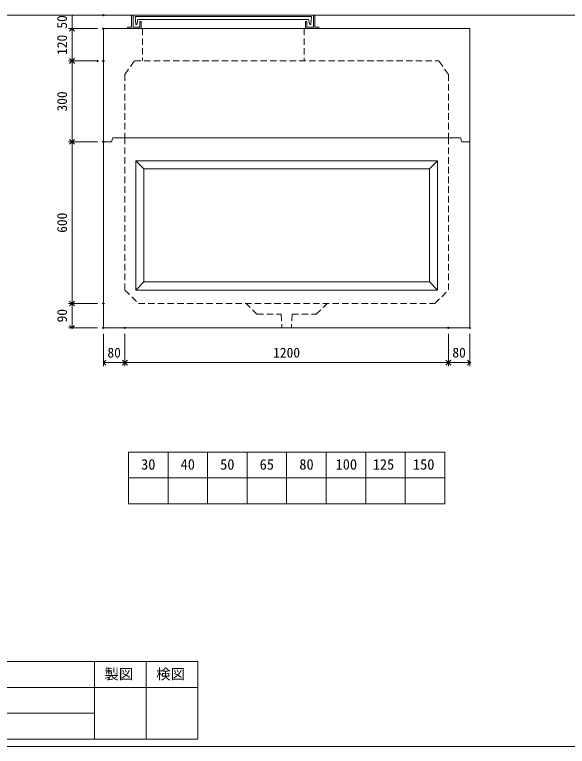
# Model space of a CAD drawing. Units: millimetres, scale not verified. Extents: x -6420 to 6420, y -3045 to 3045.
# Drawn here: x 311 to 2361, y -2655 to 60 of the extents above; entities that cross this region are included whole.
import ezdxf
from ezdxf.enums import TextEntityAlignment as Align

# ---------------------------------------------------------------- set-up
doc = ezdxf.new("R2010")
doc.units = ezdxf.units.MM
doc.header["$LTSCALE"] = 20
doc.header["$PDMODE"] = 32
doc.header["$PDSIZE"] = 4
doc.linetypes.add('DASHED1', pattern=[1.8, 1.2, -0.6])
doc.layers.add('0-1_Defpoints', color=7, linetype='Continuous')
for name, color, linetype, lineweight in [('0-2_waku', 7, 'Continuous', 18), ('0-3_gaikei', 7, 'Continuous', 18), ('0-4_kakure', 7, 'DASHED1', 5), ('0-5_sunpou', 7, 'Continuous', 5), ('0-8_uchigawa', 6, 'Continuous', 18), ('0-A_futa', 3, 'Continuous', 18), ('0-B_GL', 4, 'Continuous', 18), ('0-D_文字１', 7, 'Continuous', 18)]:
    doc.layers.add(name, color=color, linetype=linetype, lineweight=lineweight)
doc.styles.add('ＭＳ ゴシック', font='')
doc.styles.get('ＭＳ ゴシック').set_extended_font_data('MS Gothic')

# ---------------------------------------------------------------- blocks, each defined once
blk = doc.blocks.new('_Open90')
at = {"layer": '0-5_sunpou'}
blk.add_line((0, 0), (-1, 0), dxfattribs=at)
blk.add_lwpolyline([(-0.5, 0.5), (0, 0), (-0.5, -0.5)], dxfattribs=at)
blk = doc.blocks.new('D55')
at = {"layer": '0-1_Defpoints'}
for p in [(3223.24, 2169.83), (3107.22, 1569.83), (3223.24, 1569.83)]:
    blk.add_point(p, dxfattribs=at)
at = {"layer": '0-5_sunpou'}
for p, q in [((3201.24, 2169.83), (3094.22, 2169.83)), ((3107.22, 2151.83), (3107.22, 1587.83)), ((3201.24, 1569.83), (3094.22, 1569.83))]:
    blk.add_line(p, q, dxfattribs=at)
at = {"layer": '0-5_sunpou', "xscale": 18, "yscale": 18}
for p, rotation in [((3107.22, 2169.83), 90), ((3107.22, 1569.83), 270)]:
    blk.add_blockref('_Open90', p, dxfattribs=dict(at, rotation=rotation))
at = {"layer": '0-5_sunpou', "style": 'ＭＳ ゴシック'}
blk.add_text('600', height=36.66, rotation=90, dxfattribs=at).set_placement((3099.22, 1832.33), align=Align.BOTTOM_LEFT)
blk = doc.blocks.new('D56')
at = {"layer": '0-1_Defpoints'}
for p in [(3223.24, 1569.83), (3107.22, 1479.83), (3223.24, 1479.83)]:
    blk.add_point(p, dxfattribs=at)
at = {"layer": '0-5_sunpou'}
for p, q in [((3201.24, 1569.83), (3094.22, 1569.83)), ((3107.22, 1551.83), (3107.22, 1497.83)), ((3201.24, 1479.83), (3094.22, 1479.83))]:
    blk.add_line(p, q, dxfattribs=at)
at = {"layer": '0-5_sunpou', "xscale": 18, "yscale": 18}
for p, rotation in [((3107.22, 1569.83), 90), ((3107.22, 1479.83), 270)]:
    blk.add_blockref('_Open90', p, dxfattribs=dict(at, rotation=rotation))
at = {"layer": '0-5_sunpou', "style": 'ＭＳ ゴシック'}
blk.add_text('90', height=36.66, rotation=90, dxfattribs=at).set_placement((3099.22, 1499.83), align=Align.BOTTOM_LEFT)
blk = doc.blocks.new('D57')
at = {"layer": '0-1_Defpoints'}
for p in [(3223.24, 1479.83), (3303.24, 1479.83), (3303.24, 1350.51)]:
    blk.add_point(p, dxfattribs=at)
at = {"layer": '0-5_sunpou'}
for p, q in [((3223.24, 1457.83), (3223.24, 1337.51)), ((3303.24, 1457.83), (3303.24, 1337.51)), ((3241.24, 1350.51), (3285.24, 1350.51))]:
    blk.add_line(p, q, dxfattribs=at)
at = {"layer": '0-5_sunpou', "xscale": 18, "yscale": 18, "rotation": 180}
blk.add_blockref('_Open90', (3223.24, 1350.51), dxfattribs=at)
at = {"layer": '0-5_sunpou', "xscale": 18, "yscale": 18}
blk.add_blockref('_Open90', (3303.24, 1350.51), dxfattribs=at)
at = {"layer": '0-5_sunpou', "style": 'ＭＳ ゴシック'}
blk.add_text('80', height=36.66, dxfattribs=at).set_placement((3238.24, 1358.51), align=Align.BOTTOM_LEFT)
blk = doc.blocks.new('D58')
at = {"layer": '0-1_Defpoints'}
for p in [(3303.24, 1479.83), (4503.24, 1479.83), (4503.24, 1350.51)]:
    blk.add_point(p, dxfattribs=at)
at = {"layer": '0-5_sunpou'}
for p, q in [((3303.24, 1457.83), (3303.24, 1337.51)), ((4503.24, 1457.83), (4503.24, 1337.51)), ((3321.24, 1350.51), (4485.24, 1350.51))]:
    blk.add_line(p, q, dxfattribs=at)
at = {"layer": '0-5_sunpou', "xscale": 18, "yscale": 18, "rotation": 180}
blk.add_blockref('_Open90', (3303.24, 1350.51), dxfattribs=at)
at = {"layer": '0-5_sunpou', "xscale": 18, "yscale": 18}
blk.add_blockref('_Open90', (4503.24, 1350.51), dxfattribs=at)
at = {"layer": '0-5_sunpou', "style": 'ＭＳ ゴシック'}
blk.add_text('1200', height=36.66, dxfattribs=at).set_placement((3853.24, 1358.51), align=Align.BOTTOM_LEFT)
blk = doc.blocks.new('D59')
at = {"layer": '0-1_Defpoints'}
for p in [(4503.24, 1479.83), (4583.24, 1479.83), (4583.24, 1350.51)]:
    blk.add_point(p, dxfattribs=at)
at = {"layer": '0-5_sunpou'}
for p, q in [((4503.24, 1457.83), (4503.24, 1337.51)), ((4583.24, 1457.83), (4583.24, 1337.51)), ((4521.24, 1350.51), (4565.24, 1350.51))]:
    blk.add_line(p, q, dxfattribs=at)
at = {"layer": '0-5_sunpou', "xscale": 18, "yscale": 18, "rotation": 180}
blk.add_blockref('_Open90', (4503.24, 1350.51), dxfattribs=at)
at = {"layer": '0-5_sunpou', "xscale": 18, "yscale": 18}
blk.add_blockref('_Open90', (4583.24, 1350.51), dxfattribs=at)
at = {"layer": '0-5_sunpou', "style": 'ＭＳ ゴシック'}
blk.add_text('80', height=36.66, dxfattribs=at).set_placement((4518.24, 1358.51), align=Align.BOTTOM_LEFT)
blk = doc.blocks.new('D60')
at = {"layer": '0-1_Defpoints'}
for p in [(3223.24, 2589.83), (3107.22, 2469.83), (3223.24, 2469.83)]:
    blk.add_point(p, dxfattribs=at)
at = {"layer": '0-5_sunpou'}
for p, q in [((3201.24, 2589.83), (3094.22, 2589.83)), ((3107.22, 2571.83), (3107.22, 2487.83)), ((3201.24, 2469.83), (3094.22, 2469.83))]:
    blk.add_line(p, q, dxfattribs=at)
at = {"layer": '0-5_sunpou', "xscale": 18, "yscale": 18}
for p, rotation in [((3107.22, 2589.83), 90), ((3107.22, 2469.83), 270)]:
    blk.add_blockref('_Open90', p, dxfattribs=dict(at, rotation=rotation))
at = {"layer": '0-5_sunpou', "style": 'ＭＳ ゴシック'}
blk.add_text('120', height=36.66, rotation=90, dxfattribs=at).set_placement((3099.22, 2492.33), align=Align.BOTTOM_LEFT)
blk = doc.blocks.new('D61')
at = {"layer": '0-1_Defpoints'}
for p in [(3201.24, 2469.83), (3107.22, 2169.83), (3223.24, 2169.83)]:
    blk.add_point(p, dxfattribs=at)
at = {"layer": '0-5_sunpou'}
for p, q in [((3179.24, 2469.83), (3094.22, 2469.83)), ((3107.22, 2451.83), (3107.22, 2187.83)), ((3201.24, 2169.83), (3094.22, 2169.83))]:
    blk.add_line(p, q, dxfattribs=at)
at = {"layer": '0-5_sunpou', "xscale": 18, "yscale": 18}
for p, rotation in [((3107.22, 2469.83), 90), ((3107.22, 2169.83), 270)]:
    blk.add_blockref('_Open90', p, dxfattribs=dict(at, rotation=rotation))
at = {"layer": '0-5_sunpou', "style": 'ＭＳ ゴシック'}
blk.add_text('300', height=36.66, rotation=90, dxfattribs=at).set_placement((3099.22, 2282.33), align=Align.BOTTOM_LEFT)
blk = doc.blocks.new('D46')
at = {"layer": '0-1_Defpoints'}
for p in [(3223.24, 2639.83), (3107.22, 2589.83), (3223.24, 2589.83)]:
    blk.add_point(p, dxfattribs=at)
at = {"layer": '0-5_sunpou'}
for p, q in [((3201.24, 2639.83), (3094.22, 2639.83)), ((3107.22, 2639.83), (3107.22, 2589.83)), ((3201.24, 2589.83), (3094.22, 2589.83))]:
    blk.add_line(p, q, dxfattribs=at)
at = {"layer": '0-5_sunpou', "style": 'ＭＳ ゴシック'}
blk.add_text('50', height=36.66, rotation=90, dxfattribs=at).set_placement((3099.22, 2589.83), align=Align.BOTTOM_LEFT)

msp = doc.modelspace()

# ---------------------------------------------------------------- linework, layer by layer
at = {"layer": '0-2_waku'}
for p, q in [((733.19, -1562.87), (733.19, -1754.87)), ((733.19, -1562.87), (733.19, -1754.87)), ((733.19, -1562.87), (733.19, -1754.87)), ((733.19, -1562.87), (733.19, -1754.87)), ((733.19, -1562.87), (1906.52, -1562.87)), ((879.86, -1562.87), (879.86, -1754.87)), ((1026.52, -1562.87), (1026.52, -1754.87)), ((1026.52, -1562.87), (1026.52, -1754.87)), ((1173.19, -1562.87), (1173.19, -1754.87)), ((1319.86, -1562.87), (1319.86, -1754.87)), ((1466.52, -1562.87), (1466.52, -1754.87)), ((1613.19, -1562.87), (1613.19, -1754.87)), ((1759.86, -1562.87), (1759.86, -1754.87)), ((1906.52, -1562.87), (1906.52, -1754.87)), ((733.19, -1658.87), (1906.52, -1658.87)), ((733.19, -1754.87), (1906.52, -1754.87)), ((-1713.48, -2340.2), (990.52, -2340.2)), ((606.52, -2340.2), (606.52, -2628.2)), ((606.52, -2340.2), (606.52, -2628.2)), ((798.52, -2340.2), (798.52, -2628.2)), ((990.52, -2340.2), (990.52, -2628.2)), ((-1713.48, -2436.2), (990.52, -2436.2)), ((-1713.48, -2532.2), (606.52, -2532.2)), ((-1713.48, -2628.2), (990.52, -2628.2)), ((-1740.14, -2654.87), (6419.86, -2654.87))]:
    msp.add_line(p, q, dxfattribs=at)
at = {"layer": '0-3_gaikei'}
for p, q in [((639.86, 8.13), (1999.86, 8.13)), ((1999.86, 8.13), (639.86, 8.13)), ((669.86, -411.87), (674.86, -396.87)), ((669.86, -411.87), (674.86, -396.87)), ((674.86, -396.87), (1964.86, -396.87)), ((674.86, -396.87), (1964.86, -396.87)), ((1969.86, -411.87), (1964.86, -396.87)), ((1969.86, -411.87), (1964.86, -396.87)), ((669.86, -411.87), (639.86, -411.87)), ((669.86, -411.87), (639.86, -411.87)), ((1999.86, -411.87), (1969.86, -411.87)), ((1999.86, -411.87), (1969.86, -411.87)), ((1999.86, -1101.87), (639.86, -1101.87))]:
    msp.add_line(p, q, dxfattribs=at)
for points in [[(639.86, 8.13), (639.86, -411.87), (639.86, -1101.87)], [(1999.86, 8.13), (1999.86, -411.87), (1999.86, -1101.87)]]:
    msp.add_lwpolyline(points, dxfattribs=at)
at = {"layer": '0-4_kakure'}
for p, q in [((784.86, 8.13), (784.86, -111.87)), ((1384.86, 8.13), (1384.86, -111.87)), ((719.86, -161.87), (754.86, -111.87)), ((754.86, -111.87), (1884.86, -111.87)), ((754.86, -111.87), (1884.86, -111.87)), ((1919.86, -161.87), (1884.86, -111.87)), ((719.86, -161.87), (719.86, -396.87)), ((719.86, -396.87), (719.86, -961.87)), ((1869.86, -1011.87), (1919.86, -961.87)), ((1209.86, -1051.87), (1169.86, -1011.87)), ((1209.86, -1051.87), (1299.86, -1051.87)), ((1299.86, -1051.87), (1302.36, -1101.87)), ((1339.86, -1051.87), (1337.36, -1101.87))]:
    msp.add_line(p, q, dxfattribs=at)
for points in [[(1919.86, -161.87), (1919.86, -396.87), (1919.86, -961.87)], [(719.86, -961.87), (769.86, -1011.87), (1869.86, -1011.87)], [(1339.86, -1051.87), (1429.86, -1051.87), (1469.86, -1011.87)]]:
    msp.add_lwpolyline(points, dxfattribs=at)
at = {"layer": '0-8_uchigawa'}
for p, q in [((759.86, -481.87), (1879.86, -481.87)), ((759.86, -481.87), (759.86, -961.87)), ((759.86, -481.87), (789.86, -511.87)), ((1879.86, -481.87), (1849.86, -511.87)), ((1879.86, -961.87), (1879.86, -481.87)), ((789.86, -511.87), (1849.86, -511.87)), ((789.86, -511.87), (789.86, -931.87)), ((1849.86, -931.87), (1849.86, -511.87)), ((759.86, -961.87), (789.86, -931.87)), ((789.86, -931.87), (1849.86, -931.87)), ((1879.86, -961.87), (1849.86, -931.87)), ((759.86, -961.87), (1879.86, -961.87))]:
    msp.add_line(p, q, dxfattribs=at)
at = {"layer": '0-A_futa'}
for p, q in [((744.85, 56.13), (744.85, 13.13)), ((746.85, 58.13), (749.85, 58.13)), ((749.85, 58.13), (749.85, 13.13)), ((1419.86, 58.13), (1422.86, 58.13)), ((1424.86, 56.13), (1424.86, 13.13)), ((757.67, 53.63), (1412, 53.63)), ((757.67, 53.63), (760.16, 23.63)), ((768.19, 42.63), (763.87, 23.63)), ((768.19, 42.63), (1401.52, 42.63)), ((774.85, 33.13), (774.85, 13.13)), ((776.85, 35.13), (777.85, 35.13)), ((779.85, 33.13), (779.85, 8.13)), ((1389.86, 33.13), (1389.86, 8.13)), ((1392.86, 35.13), (1391.86, 35.13)), ((1394.86, 33.13), (1394.86, 13.13)), ((1401.52, 42.63), (1405.84, 23.63)), ((1412, 53.63), (1409.75, 23.63)), ((729.85, 11.13), (729.85, 10.13)), ((731.85, 13.13), (744.85, 13.13)), ((784.86, 8.13), (731.85, 8.13)), ((749.85, 13.13), (774.85, 13.13)), ((760.16, 23.63), (763.87, 23.63)), ((1389.86, 8.13), (1437.86, 8.13)), ((1409.75, 23.63), (1405.84, 23.63)), ((1437.86, 13.13), (1424.86, 13.13)), ((1439.86, 11.13), (1439.86, 10.13))]:
    msp.add_line(p, q, dxfattribs=at)
msp.add_lwpolyline([(1419.86, 58.13), (1419.86, 13.13), (1394.86, 13.13)], dxfattribs=at)
for centre, start, end in [((746.85, 56.13), 90, 180), ((1422.86, 56.13), 0, 90), ((776.85, 33.13), 90, 180), ((777.85, 33.13), 0, 90), ((1391.86, 33.13), 90, 180), ((1392.86, 33.13), 0, 90), ((731.85, 11.13), 90, 180), ((731.85, 10.13), 180, 270), ((1437.86, 11.13), 0, 90), ((1437.86, 10.13), 270, 0)]:
    msp.add_arc(centre, 2, start, end, dxfattribs=at)
at = {"layer": '0-B_GL'}
msp.add_line((-1740.14, 58.13), (6419.86, 58.13), dxfattribs=at)

# ---------------------------------------------------------------- block references
at = {"layer": '0-5_sunpou'}
for name in ['D46', 'D60', 'D61', 'D55', 'D56', 'D57', 'D58', 'D59']:
    msp.add_blockref(name, (-2583.38, -2581.71), dxfattribs=at)

# ---------------------------------------------------------------- texts
at = {"layer": '0-D_文字１', "style": 'ＭＳ ゴシック'}
for s, p in [('30', (779.77, -1639.96)), ('40', (926.44, -1639.96)), ('50', (1073.1, -1639.96)), ('65', (1219.77, -1639.96)), ('80', (1366.98, -1639.96)), ('100', (1501.48, -1639.96)), ('125', (1639.33, -1639.96)), ('150', (1788.35, -1639.96)), ('製図', (643.94, -2417.87)), ('検図', (835.94, -2417.87))]:
    msp.add_text(s, height=39.1, dxfattribs=at).set_placement(p, align=Align.BOTTOM_LEFT)

doc.saveas('drawing.dxf')
